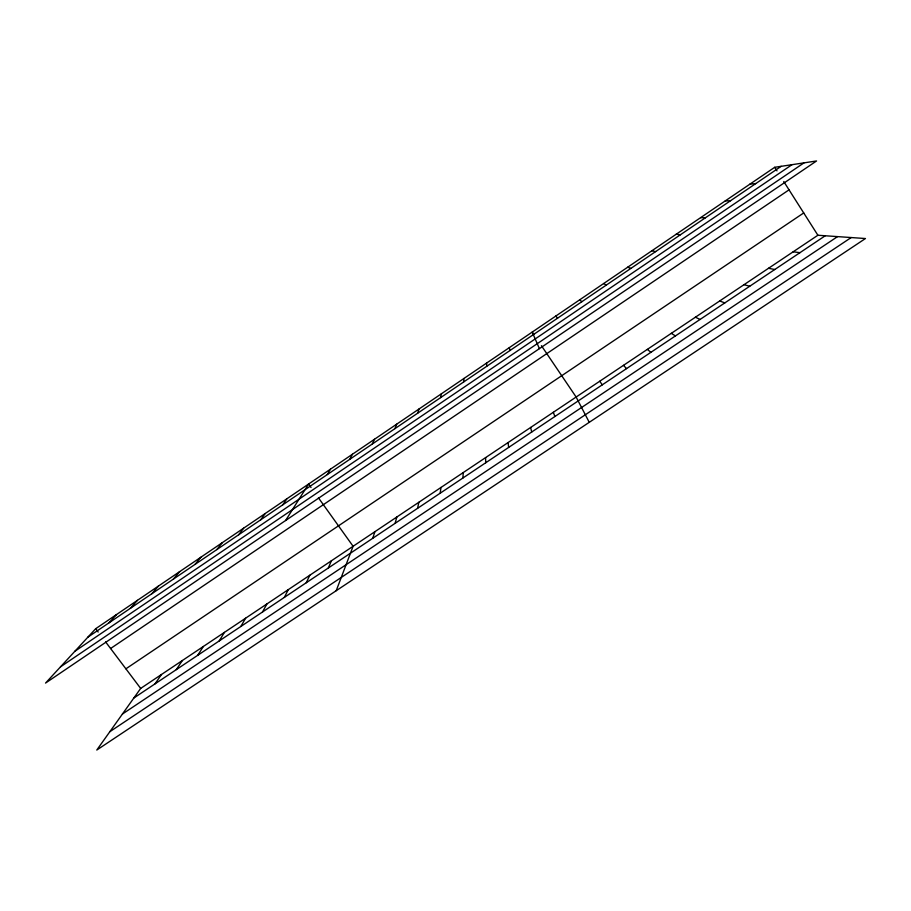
<?xml version="1.0" encoding="UTF-8"?>
<svg xmlns="http://www.w3.org/2000/svg" width="911" height="911" viewBox="0 0 911 911"><rect width="100%" height="100%" fill="white"/><g stroke="black" fill="none" stroke-linecap="round" stroke-linejoin="round"><path stroke-width="1.37" d="M462.89 478.024L463.243 472.57M463.608 381.994L463.95 378.464M440.172 493.204L440.992 487.453M417.58 508.315L418.855 502.268M440.605 397.617L441.425 393.78M395.101 523.347L396.832 517.015M417.716 413.161L419.003 409.005M372.724 538.299L374.911 531.682M336.216 590.704L353.092 546.27L318.429 497.805M394.953 428.625L396.706 424.162M328.324 567.997L331.388 560.8M372.292 444.01L374.512 439.25M306.29 582.721L309.786 575.251M284.357 597.388L288.286 589.645M349.756 459.326L352.432 454.247M262.527 611.976L266.9 603.959M240.823 626.495L245.606 618.205M327.322 474.551L330.454 469.188M219.209 640.945L224.413 632.382M285.599 520.511L308.578 484.048L311.038 487.487M197.71 655.316L203.335 646.491M176.313 669.619L182.348 660.532M282.809 504.785L286.828 498.829M155.018 683.865L161.463 674.504M140.67 688.42L96.782 750.038L865.45 238.534L817.896 235.254L140.67 688.42L105.619 641.913M260.717 519.794L265.169 513.542M238.728 534.723L243.624 528.186M216.864 549.584L222.182 542.762M195.091 564.365L200.841 557.259M173.432 579.066L179.604 571.687M151.886 593.71L158.468 586.046M130.444 608.275L137.436 600.338M109.104 622.76L116.506 614.561M95.678 628.715L45.55 683.068L816.563 160.962L774.714 167.305L95.678 628.715L98.16 632.018M87.866 637.188L781.183 166.326M74.839 651.308L792.001 164.686M60.49 666.863L804.003 162.864M110.595 648.518L789.04 189.841M125.9 668.811L803.718 212.946M133.826 698.031L825.252 235.755M122.416 714.042L837.551 236.609M109.855 731.681L851.181 237.555M749.878 184.17L755.788 183.566M725.19 200.955L730.531 200.716M700.616 217.649L705.421 217.775M676.178 234.252L680.437 234.742M793.139 251.812L799.938 252.677M768.52 268.289L774.771 269.508M651.866 250.776L655.59 251.618M744.036 284.676L749.73 286.248M719.667 300.983L724.837 302.896M627.69 267.208L630.879 268.403M695.435 317.199L700.058 319.454M603.629 283.549L606.293 285.097M671.327 333.324L675.427 335.931M647.345 349.38L650.921 352.318M579.703 299.81L581.844 301.7M623.488 365.345L626.54 368.613M555.892 315.992L557.521 318.224M599.745 381.231L602.285 384.829M533.744 334.348L532.218 332.082L539.403 348.651M541.419 345.69L576.128 397.025L589.258 422.328M774.714 167.305L776.981 170.858M783.756 181.54L817.896 235.254M553.33 412.284L554.879 416.521M530.635 427.475L531.705 432.019M509.34 347.626L509.966 350.519M508.065 442.575L508.645 447.426M486.588 363.079L486.725 366.302M485.597 457.618L485.711 462.765"/></g></svg>
